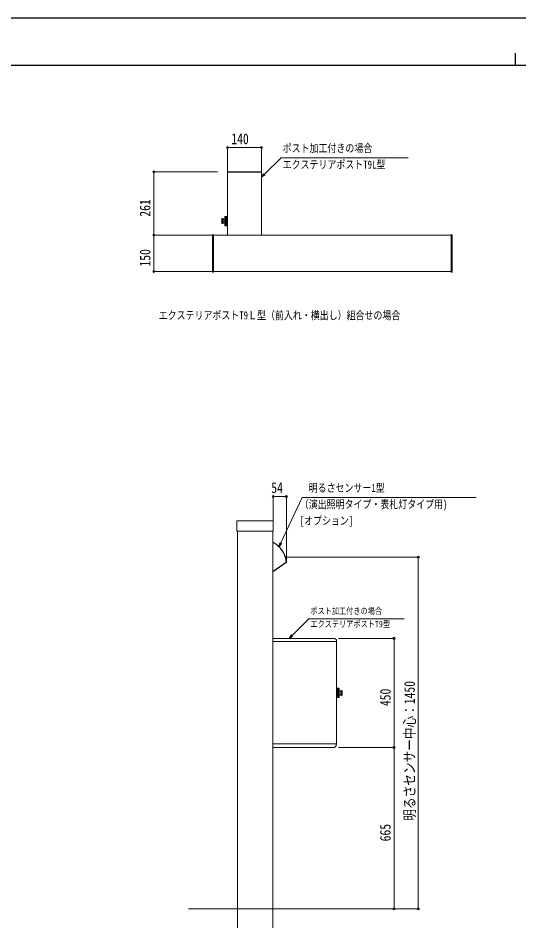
# Model space of a CAD drawing. Units: millimetres, scale not verified. Extents: x -4208 to 4205, y -2972 to 2970.
# Drawn here: x -2055 to 10, y -752 to 2970 of the extents above; entities that cross this region are included whole.
import ezdxf
from ezdxf.enums import TextEntityAlignment as Align

# ---------------------------------------------------------------- set-up
doc = ezdxf.new("R2010")
doc.units = ezdxf.units.MM
doc.header["$LTSCALE"] = 10
for name, color, linetype, lineweight in [('0-1_USER1', 92, 'Continuous', 18), ('0-2_YKK_13', 120, 'Continuous', 18), ('0-3_YKK_A1', 120, 'Continuous', 18), ('0-4_YKK_D', 200, 'Continuous', 18), ('0-6_YSS_K', 92, 'Continuous', 18)]:
    doc.layers.add(name, color=color, linetype=linetype, lineweight=lineweight)
doc.layers.add('0-5_YKK_ZWAK', color=134, linetype='Continuous')
doc.styles.add('ＭＳ ゴシック', font='')
doc.styles.get('ＭＳ ゴシック').set_extended_font_data('MS Gothic')

msp = doc.modelspace()

# ---------------------------------------------------------------- linework, layer by layer
at = {"layer": '0-2_YKK_13'}
for p, q in [((-950, 726.68), (-1004.98, 688.19)), ((-949.44, 725.86), (-1004.98, 686.98)), ((-950, 726.68), (-949.72, 726.28))]:
    msp.add_line(p, q, dxfattribs=at)
for points in [[(-1004.98, 808.28), (-1000.68, 806.12), (-993.69, 801.85), (-987.08, 797.02), (-980.9, 791.67), (-975.18, 785.82), (-969.96, 779.52), (-965.28, 772.81), (-961.17, 765.74), (-957.66, 758.35), (-954.77, 750.7), (-952.52, 742.83), (-950.92, 734.81), (-950, 726.68)], [(-949.02, 726.75), (-949.07, 726.75), (-950, 726.68)], [(-949.72, 726.28), (-949.6, 726.11), (-949.51, 725.98), (-949.46, 725.89), (-949.44, 725.86)]]:
    msp.add_lwpolyline(points, dxfattribs=at)
for centre, radius, start, end in [((-1048.76, 719.57), 100, 4.12073, 64.03596), ((-950.02, 726.68), 1, 305, 4.12073), ((-1048.76, 719.57), 100, 3.79522, 4.01656)]:
    msp.add_arc(centre, radius, start, end, dxfattribs=at)
at = {"layer": '0-3_YKK_A1'}
for p, q in [((-1191.48, 2335.2), (-1191.48, 2075)), ((-1190.68, 2336), (-1052.28, 2336)), ((-1190.68, 2335.2), (-1052.28, 2335.2)), ((-1051.48, 2075), (-1051.48, 2335.2)), ((-1218.31, 2133), (-1190, 2133)), ((-1214.98, 2142.01), (-1209.98, 2142.01)), ((-1214.98, 2124), (-1214.98, 2142)), ((-1214.98, 2141.26), (-1209.98, 2141.26)), ((-1214.98, 2138.83), (-1209.98, 2138.83)), ((-1214.98, 2137.12), (-1209.98, 2137.12)), ((-1214.98, 2135.7), (-1209.98, 2135.7)), ((-1214.98, 2133.75), (-1209.98, 2133.75)), ((-1214.98, 2132.25), (-1209.98, 2132.25)), ((-1214.98, 2130.3), (-1209.98, 2130.3)), ((-1214.98, 2127.17), (-1209.98, 2127.17)), ((-1214.98, 2126.01), (-1209.98, 2126.01)), ((-1214.98, 2124.74), (-1209.98, 2124.74)), ((-1214.98, 2123.99), (-1209.98, 2123.99)), ((-1214.7, 2142.69), (-1209.98, 2142.69)), ((-1214.7, 2123.31), (-1209.98, 2123.31)), ((-1213.98, 2143), (-1209.98, 2143)), ((-1213.98, 2123), (-1209.98, 2123)), ((-1209.98, 2142.01), (-1209.98, 2142.69)), ((-1209.98, 2137.12), (-1209.98, 2138.83)), ((-1209.98, 2133.75), (-1209.98, 2135.7)), ((-1209.98, 2132.25), (-1209.98, 2130.3)), ((-1209.98, 2126.01), (-1209.98, 2124.74)), ((-1209.98, 2123.99), (-1209.98, 2123.31)), ((-1209.48, 2123.5), (-1209.48, 2142.5)), ((-1202.88, 2123.2), (-1202.88, 2142.8)), ((-1202.78, 2114.5), (-1202.78, 2151.5)), ((-1202.78, 2151.48), (-1193.48, 2151.48)), ((-1202.78, 2151.16), (-1193.48, 2151.16)), ((-1202.78, 2150.86), (-1193.48, 2150.86)), ((-1202.78, 2150.47), (-1193.48, 2150.47)), ((-1202.78, 2150.11), (-1193.48, 2150.11)), ((-1202.78, 2149.65), (-1193.48, 2149.65)), ((-1202.78, 2149.23), (-1193.48, 2149.23)), ((-1202.78, 2148.7), (-1193.48, 2148.7)), ((-1202.78, 2148.23), (-1193.48, 2148.23)), ((-1202.78, 2147.64), (-1193.48, 2147.64)), ((-1202.78, 2147.11), (-1193.48, 2147.11)), ((-1202.78, 2146.46), (-1193.48, 2146.46)), ((-1202.78, 2145.88), (-1193.48, 2145.88)), ((-1202.78, 2145.18), (-1193.48, 2145.18)), ((-1202.78, 2144.56), (-1193.48, 2144.56)), ((-1202.78, 2143.8), (-1193.48, 2143.8)), ((-1202.78, 2143.15), (-1193.48, 2143.15)), ((-1202.78, 2142.35), (-1193.48, 2142.35)), ((-1202.78, 2141.66), (-1193.48, 2141.66)), ((-1202.78, 2140.82), (-1193.48, 2140.82)), ((-1202.78, 2140.1), (-1193.48, 2140.1)), ((-1202.78, 2139.23), (-1193.48, 2139.23)), ((-1202.78, 2138.49), (-1193.48, 2138.49)), ((-1202.78, 2137.6), (-1193.48, 2137.6)), ((-1202.78, 2136.84), (-1193.48, 2136.84)), ((-1202.78, 2135.93), (-1193.48, 2135.93)), ((-1202.78, 2135.16), (-1193.48, 2135.16)), ((-1202.78, 2134.24), (-1193.48, 2134.24)), ((-1202.78, 2133.46), (-1193.48, 2133.46)), ((-1202.78, 2132.54), (-1193.48, 2132.54)), ((-1202.78, 2131.76), (-1193.48, 2131.76)), ((-1202.78, 2130.84), (-1193.48, 2130.84)), ((-1202.78, 2130.07), (-1193.48, 2130.07)), ((-1202.78, 2129.16), (-1193.48, 2129.16)), ((-1202.78, 2128.4), (-1193.48, 2128.4)), ((-1202.78, 2127.51), (-1193.48, 2127.51)), ((-1202.78, 2126.77), (-1193.48, 2126.77)), ((-1202.78, 2125.9), (-1193.48, 2125.9)), ((-1202.78, 2125.18), (-1193.48, 2125.18)), ((-1202.78, 2124.34), (-1193.48, 2124.34)), ((-1202.78, 2123.65), (-1193.48, 2123.65)), ((-1202.78, 2122.85), (-1193.48, 2122.85)), ((-1202.78, 2122.2), (-1193.48, 2122.2)), ((-1202.76, 2151.71), (-1193.48, 2151.71)), ((-1202.67, 2151.95), (-1193.48, 2151.95)), ((-1202.57, 2152.12), (-1193.48, 2152.12)), ((-1202.41, 2152.28), (-1193.48, 2152.28)), ((-1202.25, 2152.38), (-1193.48, 2152.38)), ((-1202.06, 2152.46), (-1193.48, 2152.46)), ((-1201.89, 2152.49), (-1193.48, 2152.49)), ((-1201.88, 2152.49), (-1193.48, 2152.49)), ((-1193.48, 2152.5), (-1201.78, 2152.5)), ((-1193.48, 2113.5), (-1193.48, 2152.49)), ((-1191.98, 2153), (-1192.98, 2153)), ((-1191.98, 2112.5), (-1191.98, 2153.5)), ((-1191.98, 2153.5), (-1191.48, 2153.5)), ((-1202.78, 2121.44), (-1193.48, 2121.44)), ((-1202.78, 2120.82), (-1193.48, 2120.82)), ((-1202.78, 2120.12), (-1193.48, 2120.12)), ((-1202.78, 2119.54), (-1193.48, 2119.54)), ((-1202.78, 2118.89), (-1193.48, 2118.89)), ((-1202.78, 2118.36), (-1193.48, 2118.36)), ((-1202.78, 2117.77), (-1193.48, 2117.77)), ((-1202.78, 2117.3), (-1193.48, 2117.3)), ((-1202.78, 2116.77), (-1193.48, 2116.77)), ((-1202.78, 2116.35), (-1193.48, 2116.35)), ((-1202.78, 2115.89), (-1193.48, 2115.89)), ((-1202.78, 2115.53), (-1193.48, 2115.53)), ((-1202.78, 2115.14), (-1193.48, 2115.14)), ((-1202.78, 2114.84), (-1193.48, 2114.84)), ((-1202.78, 2114.52), (-1193.48, 2114.52)), ((-1202.76, 2114.29), (-1193.48, 2114.29)), ((-1202.67, 2114.05), (-1193.48, 2114.05)), ((-1202.57, 2113.88), (-1193.48, 2113.88)), ((-1202.41, 2113.72), (-1193.48, 2113.72)), ((-1202.25, 2113.62), (-1193.48, 2113.62)), ((-1202.06, 2113.54), (-1193.48, 2113.54)), ((-1201.88, 2113.51), (-1193.48, 2113.51)), ((-1193.48, 2113.5), (-1201.78, 2113.5)), ((-1191.98, 2113), (-1192.98, 2113)), ((-1191.98, 2112.5), (-1191.48, 2112.5)), ((-1253.98, 1924.08), (-1253.98, 2075.92)), ((-1250.04, 2077.1), (-1253.04, 2076.91)), ((-1248.98, 2076.1), (-1248.98, 1923.9)), ((-269.98, 2075), (-1248.98, 2075)), ((-269.98, 2076.1), (-269.98, 1923.9)), ((-268.92, 2077.1), (-265.92, 2076.91)), ((-264.98, 1924.08), (-264.98, 2075.92)), ((-1250.04, 1922.9), (-1253.04, 1923.09)), ((-269.98, 1925), (-1248.98, 1925)), ((-268.92, 1922.9), (-265.92, 1923.09)), ((-1152.98, 855.88), (-1152.98, 896.88)), ((-1151.98, 897.88), (-1003.98, 897.88)), ((-1002.98, 896.88), (-1002.98, 855.88)), ((-1003.98, 854.88), (-1151.98, 854.88)), ((-1004.98, 854.88), (-1004.98, -1152.12)), ((-1004.98, 412.88), (-749.31, 412.88)), ((-748.75, 412.64), (-742.21, 406.11)), ((-742.98, 400.88), (-742.98, 400.58)), ((-742.98, 400.58), (-742.18, 400.58)), ((-742.98, 400.58), (-742.98, 400.08)), ((-742.78, 400.58), (-742.78, 399.88)), ((-742.78, -21.92), (-742.78, 399.88)), ((-741.98, 405.54), (-741.98, 399.68)), ((-741.98, 399.68), (-741.98, 398.68)), ((-742.28, 208.38), (-742.78, 208.38)), ((-742.28, 167.38), (-742.28, 208.38)), ((-742.28, 207.88), (-741.28, 207.88)), ((-740.78, 207.38), (-732.48, 207.38)), ((-740.78, 207.38), (-740.78, 168.38)), ((-732.38, 207.37), (-740.78, 207.37)), ((-732.2, 207.34), (-740.78, 207.34)), ((-732.01, 207.26), (-740.78, 207.26)), ((-731.85, 207.15), (-740.78, 207.15)), ((-731.69, 206.99), (-740.78, 206.99)), ((-731.59, 206.83), (-740.78, 206.83)), ((-731.5, 206.59), (-740.78, 206.59)), ((-731.48, 206.35), (-740.78, 206.35)), ((-731.48, 206.04), (-740.78, 206.04)), ((-731.48, 205.74), (-740.78, 205.74)), ((-731.48, 205.35), (-740.78, 205.35)), ((-731.48, 204.99), (-740.78, 204.99)), ((-731.48, 204.53), (-740.78, 204.53)), ((-731.48, 204.11), (-740.78, 204.11)), ((-731.48, 203.58), (-740.78, 203.58)), ((-731.48, 203.11), (-740.78, 203.11)), ((-731.48, 202.51), (-740.78, 202.51)), ((-731.48, 201.99), (-740.78, 201.99)), ((-731.48, 201.33), (-740.78, 201.33)), ((-731.48, 200.76), (-740.78, 200.76)), ((-731.48, 200.05), (-740.78, 200.05)), ((-731.48, 199.43), (-740.78, 199.43)), ((-731.48, 198.68), (-740.78, 198.68)), ((-731.48, 198.02), (-740.78, 198.02)), ((-731.48, 197.22), (-740.78, 197.22)), ((-731.48, 196.53), (-740.78, 196.53)), ((-731.48, 195.7), (-740.78, 195.7)), ((-731.48, 194.98), (-740.78, 194.98)), ((-731.48, 194.11), (-740.78, 194.11)), ((-731.48, 193.37), (-740.78, 193.37)), ((-731.48, 192.48), (-740.78, 192.48)), ((-731.48, 191.71), (-740.78, 191.71)), ((-731.48, 190.81), (-740.78, 190.81)), ((-731.48, 190.03), (-740.78, 190.03)), ((-731.48, 189.12), (-740.78, 189.12)), ((-731.48, 188.34), (-740.78, 188.34)), ((-731.48, 187.42), (-740.78, 187.42)), ((-731.48, 186.64), (-740.78, 186.64)), ((-731.48, 206.38), (-731.48, 169.38)), ((-731.38, 197.68), (-731.38, 178.08)), ((-724.78, 197.38), (-724.78, 178.38)), ((-720.28, 197.88), (-724.28, 197.88)), ((-719.56, 197.56), (-724.28, 197.56)), ((-724.28, 196.89), (-724.28, 197.56)), ((-719.28, 196.89), (-724.28, 196.89)), ((-719.28, 196.13), (-724.28, 196.13)), ((-724.28, 194.86), (-724.28, 196.13)), ((-719.28, 194.86), (-724.28, 194.86)), ((-719.28, 193.71), (-724.28, 193.71)), ((-724.28, 192), (-724.28, 193.71)), ((-719.28, 192), (-724.28, 192)), ((-719.28, 190.58), (-724.28, 190.58)), ((-724.28, 188.63), (-724.28, 190.58)), ((-719.28, 188.63), (-724.28, 188.63)), ((-719.28, 187.12), (-724.28, 187.12)), ((-724.28, 187.12), (-724.28, 185.17)), ((-719.28, 196.88), (-719.28, 178.88)), ((-742.28, 167.38), (-742.78, 167.38)), ((-742.28, 167.88), (-741.28, 167.88)), ((-731.48, 185.72), (-740.78, 185.72)), ((-731.48, 184.94), (-740.78, 184.94)), ((-731.48, 184.04), (-740.78, 184.04)), ((-731.48, 183.28), (-740.78, 183.28)), ((-731.48, 182.39), (-740.78, 182.39)), ((-731.48, 181.64), (-740.78, 181.64)), ((-731.48, 180.78), (-740.78, 180.78)), ((-731.48, 180.05), (-740.78, 180.05)), ((-731.48, 179.22), (-740.78, 179.22)), ((-731.48, 178.53), (-740.78, 178.53)), ((-731.48, 177.73), (-740.78, 177.73)), ((-731.48, 177.07), (-740.78, 177.07)), ((-731.48, 176.32), (-740.78, 176.32)), ((-731.48, 175.7), (-740.78, 175.7)), ((-731.48, 174.99), (-740.78, 174.99)), ((-731.48, 174.42), (-740.78, 174.42)), ((-731.48, 173.77), (-740.78, 173.77)), ((-731.48, 173.24), (-740.78, 173.24)), ((-731.48, 172.65), (-740.78, 172.65)), ((-731.48, 172.17), (-740.78, 172.17)), ((-731.48, 171.64), (-740.78, 171.64)), ((-731.48, 171.22), (-740.78, 171.22)), ((-731.48, 170.76), (-740.78, 170.76)), ((-731.48, 170.4), (-740.78, 170.4)), ((-731.48, 170.01), (-740.78, 170.01)), ((-731.48, 169.71), (-740.78, 169.71)), ((-731.48, 169.4), (-740.78, 169.4)), ((-731.5, 169.16), (-740.78, 169.16)), ((-731.59, 168.93), (-740.78, 168.93)), ((-731.69, 168.76), (-740.78, 168.76)), ((-731.85, 168.6), (-740.78, 168.6)), ((-732.01, 168.5), (-740.78, 168.5)), ((-732.2, 168.42), (-740.78, 168.42)), ((-740.78, 168.38), (-732.48, 168.38)), ((-732.37, 168.38), (-740.78, 168.38)), ((-732.38, 168.38), (-740.78, 168.38)), ((-719.28, 185.17), (-724.28, 185.17)), ((-719.28, 183.76), (-724.28, 183.76)), ((-724.28, 183.76), (-724.28, 182.04)), ((-719.28, 182.04), (-724.28, 182.04)), ((-719.28, 179.62), (-724.28, 179.62)), ((-719.28, 178.86), (-724.28, 178.86)), ((-724.28, 178.86), (-724.28, 178.19)), ((-719.56, 178.19), (-724.28, 178.19)), ((-720.28, 177.88), (-724.28, 177.88)), ((-1004.98, -22.12), (-743.78, -22.12)), ((-1004.98, -37.12), (-750.91, -37.12)), ((-750.35, -36.89), (-743.81, -30.36)), ((-743.78, -22.12), (-743.58, -22.12)), ((-743.58, -21.92), (-743.77, -21.92)), ((-743.58, -21.92), (-742.78, -21.92)), ((-743.58, -29.79), (-743.58, -24.51)), ((-742.78, -24.92), (-743.58, -24.92)), ((-742.78, -23.92), (-742.78, -21.92)), ((-742.78, -24.92), (-742.78, -23.92))]:
    msp.add_line(p, q, dxfattribs=at)
for points in [[(-1214.98, 2139.99), (-1209.98, 2139.99), (-1209.98, 2141.26)], [(-1214.98, 2128.88), (-1209.98, 2128.88), (-1209.98, 2127.17)], [(-1150.98, 854.88), (-1150.98, -1152.12), (-1004.98, -1152.12)], [(-743.78, 400.08), (-1004.98, 400.08), (-742.98, 400.08)], [(-719.28, 180.89), (-724.28, 180.89), (-724.28, 179.62)], [(-743.58, -24.51), (-743.58, -23.92), (-743.58, -21.92)]]:
    msp.add_lwpolyline(points, dxfattribs=at)
for centre, radius, start, end in [((-1190.68, 2335.2), 0.8, 90, 180), ((-1052.28, 2335.2), 0.8, 0, 90), ((-1213.98, 2142), 1, 90, 180), ((-1213.98, 2124), 1, 180, 270), ((-1209.98, 2142.5), 0.5, 0, 90), ((-1209.98, 2123.5), 0.5, 270, 0), ((-1205.09, 2148.19), 8, 236.72591, 286.04279), ((-1205.09, 2117.81), 8, 76.81404, 123.27409), ((-1203.38, 2140.89), 0.5, 283.18596, 0), ((-1203.38, 2125.11), 0.5, 0, 76.81404), ((-1202.68, 2142.8), 0.2, 120, 180), ((-1202.68, 2123.2), 0.2, 180, 240), ((-1201.78, 2151.5), 1, 90, 180), ((-1192.98, 2152.5), 0.5, 90, 180), ((-1201.78, 2114.5), 1, 180, 270), ((-1192.98, 2113.5), 0.5, 180, 270), ((-1252.98, 2075.92), 1, 93.5, 180), ((-1249.98, 2076.1), 1, 0, 93.5), ((-268.98, 2076.1), 1, 86.5, 180), ((-265.98, 2075.92), 1, 0, 86.5), ((-1252.98, 1924.08), 1, 180, 266.5), ((-1249.98, 1923.9), 1, 266.5, 360), ((-268.98, 1923.9), 1, 180, 273.5), ((-265.98, 1924.08), 1, 273.5, 0), ((-1151.98, 896.88), 1, 90, 180), ((-1003.98, 896.88), 1, 0, 90), ((-1151.98, 855.88), 1, 180, 270), ((-1003.98, 855.88), 1, 270, 0), ((-749.31, 412.08), 0.8, 45, 90), ((-742.78, 398.68), 0.8, 270, 0), ((-742.78, 405.54), 0.8, 0, 45), ((-741.28, 207.38), 0.5, 0, 90), ((-732.48, 206.38), 1, 0, 90), ((-731.58, 197.68), 0.2, 0, 60), ((-730.88, 195.76), 0.5, 180, 256.81404), ((-729.17, 203.06), 8, 256.81404, 303.27409), ((-724.28, 197.38), 0.5, 90, 180), ((-720.28, 196.88), 1, 0, 90), ((-741.28, 168.38), 0.5, 270, 0), ((-732.48, 169.38), 1, 270, 0), ((-731.58, 178.08), 0.2, 300, 0), ((-730.88, 179.99), 0.5, 103.18596, 180), ((-729.17, 172.69), 8, 56.72591, 103.18596), ((-724.28, 178.38), 0.5, 180, 270), ((-720.28, 178.88), 1, 270, 0), ((-750.91, -36.32), 0.8, 270, 315), ((-744.38, -29.79), 0.8, 315, 0)]:
    msp.add_arc(centre, radius, start, end, dxfattribs=at)
at = {"layer": '0-4_YKK_D'}
for p, q in [((-1191.48, 2337), (-1191.48, 2437)), ((-1191.48, 2436), (-1051.48, 2436)), ((-1051.48, 2336.2), (-1051.48, 2437)), ((-1232.6, 2336), (-1496.68, 2336)), ((-1495.68, 2336), (-1495.68, 2075)), ((-1254.98, 2075), (-1496.68, 2075)), ((-1254.98, 2075), (-1496.58, 2075)), ((-1495.58, 1925), (-1495.58, 2075)), ((-1254.98, 1925), (-1496.58, 1925)), ((-1002.98, 897.88), (-1002.98, 998.88)), ((-948.98, 997.88), (-1002.98, 997.88)), ((-948.98, 727.19), (-948.98, 998.88)), ((-947.23, 747.88), (-403.98, 747.88)), ((-404.98, 747.88), (-404.98, -702.12)), ((-733.78, 412.88), (-503.98, 412.88)), ((-504.98, -37.12), (-504.98, 412.88)), ((-733.78, -37.12), (-503.98, -37.12)), ((-733.78, -37.12), (-503.98, -37.12)), ((-504.98, -702.12), (-504.98, -37.12)), ((-954.58, -702.12), (-403.98, -702.12)), ((-733.78, -702.12), (-503.98, -702.12))]:
    msp.add_line(p, q, dxfattribs=at)
for points in [[(-1051.48, 2314.23), (-1039.4, 2326.19), (-970.86, 2394.11), (-447.27, 2394.11)], [(-1042.61, 2329.43), (-1051.48, 2314.23), (-1036.2, 2322.96)], [(-978.76, 790.98), (-971.55, 806.37), (-884.14, 993.03), (-166.58, 993.03)], [(-967.42, 804.44), (-978.76, 790.98), (-975.67, 808.31)], [(-937.15, 412.88), (-925.07, 424.84), (-856.53, 492.76), (-462.98, 492.76)], [(-928.28, 428.08), (-937.15, 412.88), (-921.86, 421.61)]]:
    msp.add_lwpolyline(points, dxfattribs=at)
for centre in [(-1191.48, 2436), (-1051.48, 2436), (-1495.68, 2336), (-1495.68, 2075), (-1495.58, 2075), (-1495.58, 1925), (-1002.98, 997.88), (-948.98, 997.88), (-404.98, 747.88), (-504.98, 412.88), (-504.98, -37.12), (-504.98, -37.12), (-504.98, -702.12), (-404.98, -702.12)]:
    msp.add_circle(centre, 4.25, dxfattribs=at)
at = {"layer": '0-5_YKK_ZWAK'}
for p, q in [((-4.98, 2825), (-4.98, 2775)), ((3895.02, 2775), (-3904.98, 2775))]:
    msp.add_line(p, q, dxfattribs=at)
msp.add_lwpolyline([(-4205, -2970), (4205, -2970), (4205, 2970), (-4205, 2970)], close=True, dxfattribs=at)
at = {"layer": '0-6_YSS_K'}
msp.add_line((-1352.98, -702.12), (-702.98, -702.12), dxfattribs=at)

# ---------------------------------------------------------------- texts
at = {"layer": '0-1_USER1', "style": 'ＭＳ ゴシック', "width": 0.8}
msp.add_text('エクステリアポストT9Ｌ型（前入れ・横出し）組合せの場合', height=32.99, dxfattribs=at).set_placement((-1475.47, 1718.08), align=Align.BOTTOM_LEFT)
at = {"layer": '0-4_YKK_D', "style": 'ＭＳ ゴシック', "width": 0.8}
for s, height, p in [('140', 43.99, (-1175.88, 2436.8)), ('ポスト加工付きの場合', 32.99, (-964.3, 2407.06)), ('エクステリアポストT9L型', 32.99, (-964.3, 2339.56)), ('54', 43.99, (-1011.18, 998.68)), ('\u3000明るさセンサー1型', 32.99, (-893.97, 1006.55)), ('（演出照明タイプ・表札灯タイプ用)', 32.99, (-893.97, 939.05)), ('[オプション]', 32.99, (-893.97, 871.55)), ('ポスト加工付きの場合', 26.39, (-849.96, 504.71)), ('エクステリアポストT9型', 26.39, (-849.96, 450.71))]:
    msp.add_text(s, height=height, dxfattribs=at).set_placement(p, align=Align.BOTTOM_LEFT)
for s, p in [('261', (-1496.48, 2151.1)), ('150', (-1496.38, 1945.6)), ('明るさセンサー中心：1450', (-405.78, -338.72)), ('450', (-505.78, 133.48)), ('665', (-505.78, -424.02))]:
    msp.add_text(s, height=43.99, rotation=90, dxfattribs=at).set_placement(p, align=Align.BOTTOM_LEFT)

doc.saveas('drawing.dxf')
